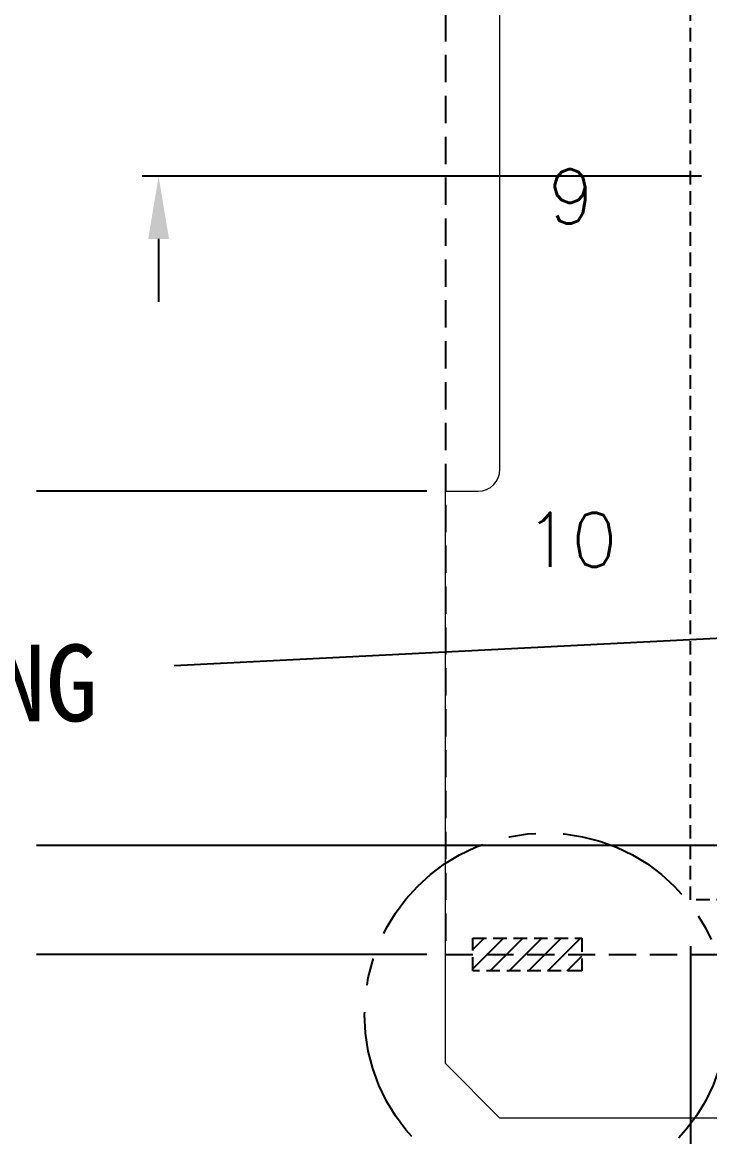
# Model space of a CAD drawing. Header units: inches. Extents: x 5 to 403, y 5 to 265.
# Drawn here: x 65.77 to 78.39, y 143.61 to 164.05 of the extents above; entities that cross this region are included whole.
import ezdxf

# ---------------------------------------------------------------- set-up
doc = ezdxf.new("R2010")
doc.units = ezdxf.units.IN
doc.header["$MEASUREMENT"] = 0
for name, pattern in [('CENTER', [2, 1.25, -0.25, 0.25, -0.25]), ('DASHED', [0.75, 0.5, -0.25]), ('HIDDEN', [0.375, 0.25, -0.125])]:
    doc.linetypes.add(name, pattern=pattern)
for name, color, linetype in [('1（实线、SECTION图示等）', 7, 'Continuous'), ('DIM(尺寸标注）', 4, 'Continuous'), ('EFFECTIVE AREA（塑封区域）', 4, 'HIDDEN'), ('Tape(胶带、实线）', 4, 'Continuous')]:
    doc.layers.add(name, color=color, linetype=linetype)
doc.styles.get("Standard").update_dxf_attribs({"font": ''})
doc.styles.add('宋体', font='')
doc.styles.get('Standard').set_extended_font_data('SimSun')
doc.styles.get('宋体').set_extended_font_data('SimSun')
doc.dimstyles.new('ISO-25', dxfattribs={"dimtxt": 0.2, "dimasz": 0.15, "dimexe": 0.025, "dimexo": 0.025, "dimgap": 0.025, "dimtad": 0, "dimdec": 3, "dimzin": 1, "dimdsep": 46, "dimtxsty": '宋体', "dimcen": 0.15, "dimadec": 0, "dimazin": 0, "dimtfac": 1, "dimtdec": 3, "dimtmove": 0, "dimatfit": 3, "dimfxl": 0, "dimarcsym": 0})

msp = doc.modelspace()

# ---------------------------------------------------------------- hatches: boundary and pattern name
at = {"layer": 'DIM(尺寸标注）'}
h = msp.add_hatch(dxfattribs=at)
h.set_pattern_fill('ANSI31', color=256, scale=2, style=0)
h.set_pattern_definition([(45, (112.78732, 220.43604), (-0.1767767, 0.1767767), [])])
h.paths.add_polyline_path([(74.03732, 219.24804), (74.03732, 218.64804), (76.03732, 218.64804), (76.03732, 219.24804)])
h.paths.add_polyline_path([(74.03732, 146.64804), (74.03732, 147.24804), (76.03732, 147.24804), (76.03732, 146.64804)])

# ---------------------------------------------------------------- linework, layer by layer
at = {"layer": '1（实线、SECTION图示等）', "color": 0, "lineweight": 0, "elevation": 0.1444}
msp.add_lwpolyline([(156.68733, 143.94804), (74.53732, 143.94804), (73.53732, 144.94804), (73.53732, 155.44804), (74.13732, 155.44804, 0.41421356), (74.53732, 155.84804), (74.53732, 175.04804, 0.41421356), (74.13732, 175.44804), (73.53732, 175.44804), (73.53732, 190.44804), (74.13732, 190.44804, 0.41421356), (74.53732, 190.84804), (74.53732, 210.04804, 0.41421356), (74.13732, 210.44804), (73.53732, 210.44804), (73.53732, 220.94804), (74.53732, 221.94804), (156.68733, 221.94804)], format="xyb", dxfattribs=at)
at = {"layer": 'DIM(尺寸标注）'}
for p, q in [((78.23732, 161.22304, 0.1444), (67.97263, 161.22304, 0.1444)), ((68.27263, 160.07304, 0.1444), (68.27263, 158.92304, 0.1444)), ((73.19232, 155.44804, 0.1444), (66.03024, 155.44804, 0.1444)), ((78.69232, 148.94804, 0.1444), (66.03024, 148.94804, 0.1444)), ((78.03732, 147.10304, 0.1444), (78.03732, 129.79528, 0.1444)), ((73.19232, 146.94804, 0.1444), (66.03024, 146.94804, 0.1444))]:
    msp.add_line(p, q, dxfattribs=at)
at = {"layer": 'DIM(尺寸标注）', "linetype": 'HIDDEN', "elevation": 0.1444}
msp.add_lwpolyline([(74.03732, 146.64804), (74.03732, 147.24804), (76.03732, 147.24804), (76.03732, 146.64804)], close=True, dxfattribs=at)
at = {"layer": 'DIM(尺寸标注）', "color": 2, "linetype": 'CENTER', "ltscale": 2}
msp.add_circle((75.38228, 145.84718, 0.1444), 3.32977, dxfattribs=at)
at = {"layer": 'DIM(尺寸标注）'}
msp.add_solid([(68.08096, 160.07304, 0.1444), (68.4643, 160.07304, 0.1444), (68.27263, 161.22304, 0.1444)], dxfattribs=at)
at = {"layer": 'EFFECTIVE AREA（塑封区域）', "color": 1}
for p, q in [((78.03732, 147.94804, 0.1444), (78.03732, 217.94804, 0.1444)), ((152.63732, 147.94804, 0.1444), (78.03732, 147.94804, 0.1444))]:
    msp.add_line(p, q, dxfattribs=at)
at = {"layer": 'Tape(胶带、实线）', "linetype": 'DASHED'}
for p, q in [((73.53732, 218.94804, 0.1444), (73.53732, 146.94804, 0.1444)), ((73.53732, 146.94804, 0.1444), (152.63732, 146.94804, 0.1444))]:
    msp.add_line(p, q, dxfattribs=at)

# ---------------------------------------------------------------- texts
at = {"layer": 'DIM(尺寸标注）', "color": 6, "lineweight": 5}
msp.add_text('DUMMY PLATING', height=1.4066973, dxfattribs=at).set_placement((54.71669, 151.22643, 0.1444))
at = {"layer": 'DIM(尺寸标注）', "lineweight": 0, "char_height": 0.9920638, "attachment_point": 5}
for s, insert in [('{\\Fsimplex|c0;9}', (75.8441, 160.85538, 0.02037)), ('{\\Fsimplex|c134;1\\Fsimplex|c0;0}', (75.8441, 154.55538, 0.02037))]:
    msp.add_mtext(s, dxfattribs=dict(at, insert=insert))

# ---------------------------------------------------------------- leaders
at = {"layer": 'DIM(尺寸标注）', "color": 6, "lineweight": 5}
msp.add_leader([(79.61232, 152.79804, 0.07773), (68.55709, 152.24328, 0.07773)], dimstyle='ISO-25', override={"dimtxt": 0.12, "dimasz": 1, "dimexe": 0.025, "dimexo": 0.025, "dimgap": 0.025, "dimtad": 0, "dimdec": 3, "dimdsep": 46, "dimcen": 0.12, "dimtdec": 3, "dimarcsym": 2}, dxfattribs=at)

doc.saveas('drawing.dxf')
